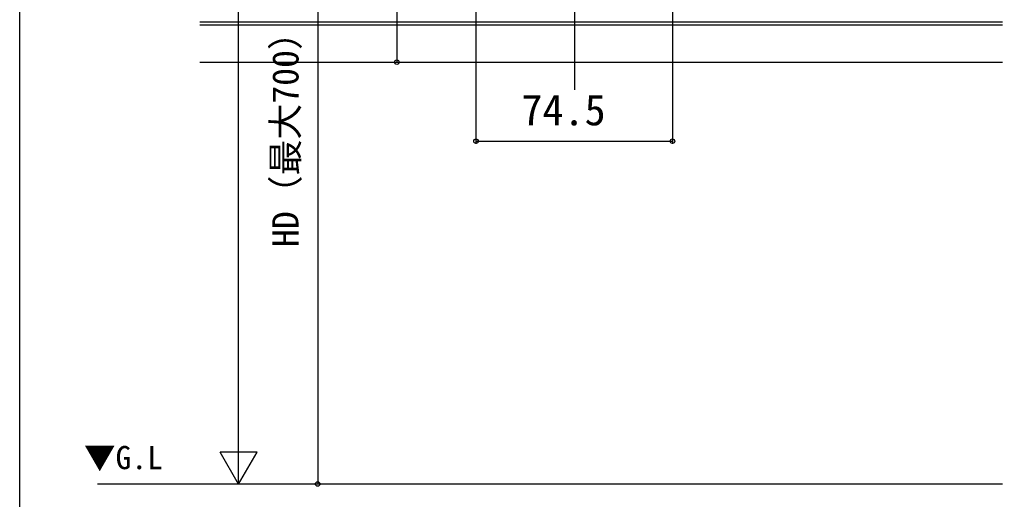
# Model space of a CAD drawing. Units: millimetres, scale not verified. Extents: x -700 to 700, y -1043 to 1037.
# Drawn here: x -700 to -327.4, y -178 to 3.9 of the extents above; entities that cross this region are included whole.
import ezdxf
from ezdxf.enums import TextEntityAlignment as Align

# ---------------------------------------------------------------- set-up
doc = ezdxf.new("R2010")
doc.units = ezdxf.units.MM
doc.header["$LTSCALE"] = 6
for name, color, linetype in [('0-1_USER1', 3, 'Continuous'), ('0-3_YKK_12', 2, 'Continuous'), ('0-5_YKK_D', 6, 'Continuous'), ('0-6_YKK_ZWAK', 7, 'Continuous'), ('0-7_YSS_K', 3, 'Continuous')]:
    doc.layers.add(name, color=color, linetype=linetype)
doc.styles.add('ＭＳ ゴシック', font='')
doc.styles.get('ＭＳ ゴシック').set_extended_font_data('MS Gothic')

msp = doc.modelspace()

# ---------------------------------------------------------------- linework, layer by layer
at = {"layer": '0-3_YKK_12'}
for p, q in [((-489.502, -22.683), (-489.502, 759.3)), ((-327.431, 3.017), (-631.688, 3.017)), ((-327.431, 1.817), (-631.688, 1.817)), ((-631.688, -12.183), (-327.431, -12.183))]:
    msp.add_line(p, q, dxfattribs=at)
at = {"layer": '0-5_YKK_D'}
for p, q in [((-617.002, -158.2), (-617.002, 473.817)), ((-452.502, 125.817), (-452.502, -43.183)), ((-587.002, 119.817), (-587.002, -172.2)), ((-527.002, 119.117), (-527.002, -43.183)), ((-527.002, -42.183), (-452.502, -42.183)), ((-617.002, -172.2), (-617.002, -147.951)), ((-617.002, -172.2), (-624.002, -160.076)), ((-610.002, -160.076), (-624.002, -160.076)), ((-617.002, -172.2), (-610.002, -160.076))]:
    msp.add_line(p, q, dxfattribs=at)
msp.add_lwpolyline([(-557.002, 119.817), (-557.002, 79.817), (-557.002, -12.183)], dxfattribs=at)
for centre in [(-557.002, -12.183), (-527.002, -42.183), (-452.502, -42.183), (-587.002, -172.2)]:
    msp.add_circle(centre, 0.85, dxfattribs=at)
at = {"layer": '0-6_YKK_ZWAK'}
msp.add_line((-700, 996.8), (-700, -1043.2), dxfattribs=at)
at = {"layer": '0-7_YSS_K'}
msp.add_line((-327.431, -172.2), (-670.546, -172.2), dxfattribs=at)

# ---------------------------------------------------------------- texts
at = {"layer": '0-1_USER1', "style": 'ＭＳ ゴシック'}
msp.add_text('▼G.L', height=8.798, dxfattribs=at).set_placement((-675.636, -169.2), align=Align.BOTTOM_LEFT)
at = {"layer": '0-5_YKK_D', "style": 'ＭＳ ゴシック'}
msp.add_text('HD（最大700）', height=9.971, rotation=90, dxfattribs=at).set_placement((-591.279, -82.33), align=Align.BOTTOM_LEFT)
msp.add_text('74.5', height=11.73, dxfattribs=at).set_placement((-509.752, -39.683), align=Align.BOTTOM_LEFT)

doc.saveas('drawing.dxf')
